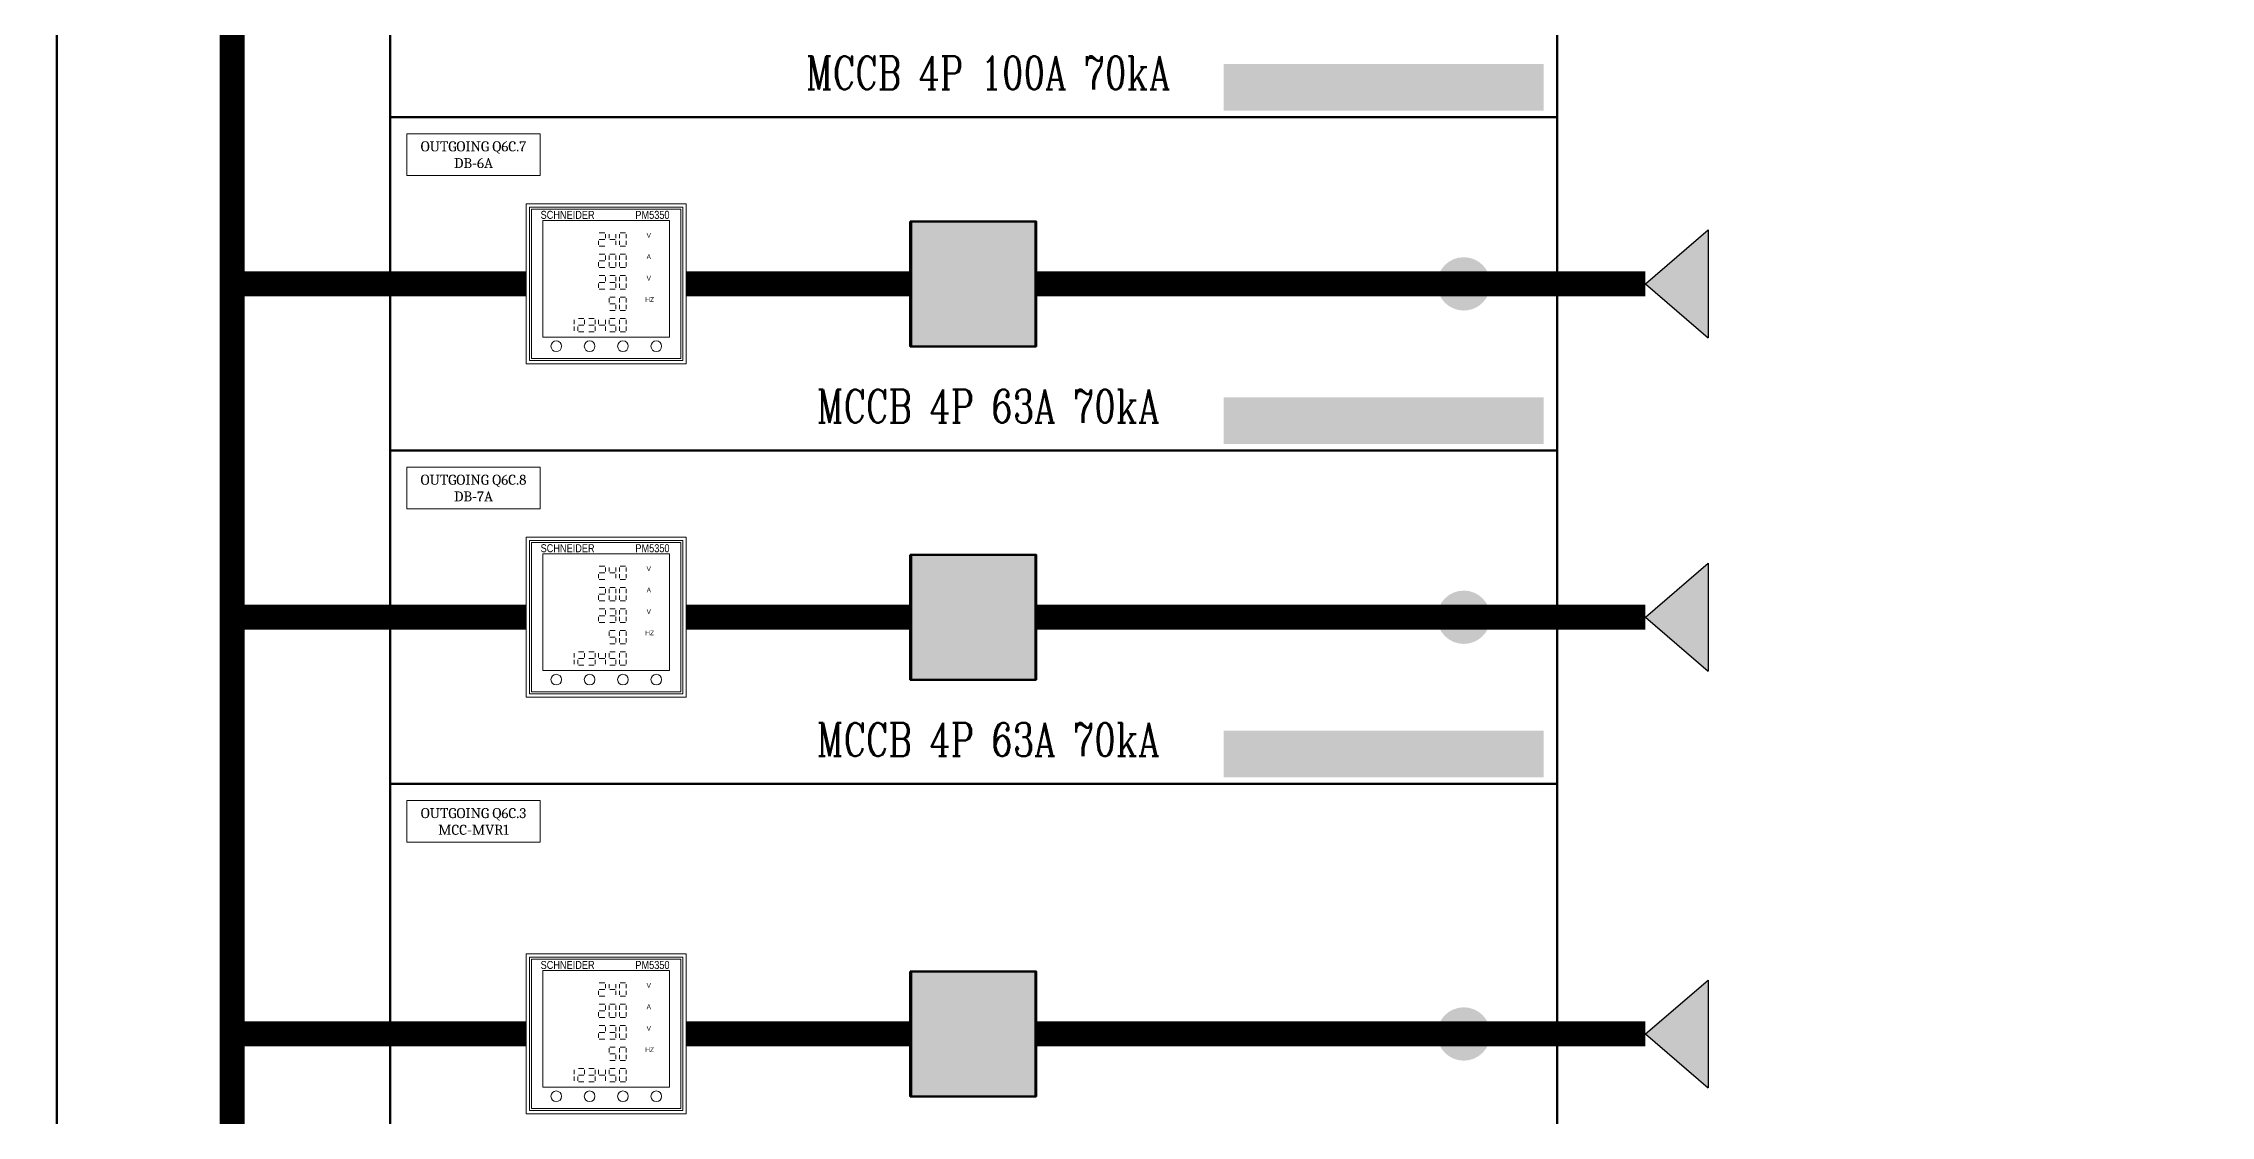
# Model space of a CAD drawing. Header units: millimetres. Extents: x -116965 to 323937, y 291661 to 566926.
# Drawn here: x -45440 to -44140, y 317840 to 318483 of the extents above; entities that cross this region are included whole.
import ezdxf
from ezdxf.enums import TextEntityAlignment as Align

# ---------------------------------------------------------------- set-up
doc = ezdxf.new("R2010")
doc.units = ezdxf.units.MM
doc.layers.get('0').update_dxf_attribs({"lineweight": 18})
doc.layers.add('BASE', color=7, linetype='Continuous', lineweight=15)
doc.layers.add('hw_Text', color=7, linetype='Continuous', lineweight=13)
doc.layers.add('C00-00-00', color=7, linetype='Continuous')
doc.layers.add('C32-AD-3C', color=7, linetype='Continuous', true_color=0x32ad3c)
doc.layers.add('C49-50-57', color=7, linetype='Continuous', true_color=0x495057)
doc.styles.add('hw_Block', font='complex.shx', dxfattribs={"width": 0.75})
doc.styles.add('hw_Block.', font='Cambria.ttf')
doc.styles.add('VnArial', font='')
doc.styles.get('VnArial').set_extended_font_data('.VnArial NarrowH')

# ---------------------------------------------------------------- blocks, each defined once
blk = doc.blocks.new('1232')
at = {"color": 7, "linetype": 'Continuous', "lineweight": 13}
for p, q in [((43.8, 78.7), (47.1, 78.7)), ((56.3, 78.7), (59.5, 78.7)), ((43.4, 71.4), (43.4, 73.9)), ((43.8, 74.6), (47.1, 74.6)), ((43.8, 70.6), (47.1, 70.6)), ((43.8, 65.8), (47.1, 65.8)), ((47.5, 77.9), (47.5, 75.4)), ((47.5, 65.1), (47.5, 62.5)), ((49.7, 77.9), (49.7, 75.4)), ((49.7, 65.1), (49.7, 62.5)), ((50.1, 74.6), (53.3, 74.6)), ((50.1, 65.8), (53.3, 65.8)), ((53.7, 77.9), (53.7, 75.4)), ((53.7, 71.4), (53.7, 73.9)), ((53.7, 65.1), (53.7, 62.5)), ((55.9, 77.9), (55.9, 75.4)), ((55.9, 71.4), (55.9, 73.9)), ((55.9, 65.1), (55.9, 62.5)), ((56.3, 70.6), (59.5, 70.6)), ((56.3, 65.8), (59.5, 65.8)), ((59.9, 77.9), (59.9, 75.4)), ((59.9, 71.4), (59.9, 73.9)), ((59.9, 65.1), (59.9, 62.5)), ((43.4, 58.5), (43.4, 61.1)), ((43.8, 61.8), (47.1, 61.8)), ((43.8, 57.8), (47.1, 57.8)), ((43.8, 53), (47.1, 53)), ((47.5, 52.2), (47.5, 49.7)), ((49.7, 58.5), (49.7, 61.1)), ((50.1, 57.8), (53.3, 57.8)), ((50.1, 53), (53.3, 53)), ((53.7, 58.5), (53.7, 61.1)), ((53.7, 52.2), (53.7, 49.7)), ((55.9, 58.5), (55.9, 61.1)), ((55.9, 52.2), (55.9, 49.7)), ((56.3, 57.8), (59.5, 57.8)), ((56.3, 53), (59.5, 53)), ((59.9, 58.5), (59.9, 61.1)), ((59.9, 52.2), (59.9, 49.7)), ((43.4, 45.6), (43.4, 48.2)), ((43.8, 48.9), (47.1, 48.9)), ((43.8, 44.9), (47.1, 44.9)), ((49.7, 39.4), (49.7, 36.8)), ((50.1, 48.9), (53.3, 48.9)), ((50.1, 44.9), (53.3, 44.9)), ((50.1, 40.1), (53.3, 40.1)), ((53.7, 45.6), (53.7, 48.2)), ((55.9, 45.6), (55.9, 48.2)), ((55.9, 39.4), (55.9, 36.8)), ((56.3, 44.9), (59.5, 44.9)), ((56.3, 40.1), (59.5, 40.1)), ((59.9, 45.6), (59.9, 48.2)), ((59.9, 39.4), (59.9, 36.8)), ((28.8, 26.5), (28.8, 23.9)), ((31.4, 27.2), (34.6, 27.2)), ((35, 26.5), (35, 23.9)), ((37.6, 27.2), (40.8, 27.2)), ((41.3, 26.5), (41.3, 23.9)), ((43.4, 26.5), (43.4, 23.9)), ((47.5, 26.5), (47.5, 23.9)), ((49.7, 26.5), (49.7, 23.9)), ((50.1, 36.1), (53.3, 36.1)), ((50.1, 32.1), (53.3, 32.1)), ((50.1, 27.2), (53.3, 27.2)), ((53.7, 32.8), (53.7, 35.4)), ((55.9, 32.8), (55.9, 35.4)), ((55.9, 26.5), (55.9, 23.9)), ((56.3, 32.1), (59.5, 32.1)), ((56.3, 27.2), (59.5, 27.2)), ((59.9, 32.8), (59.9, 35.4)), ((59.9, 26.5), (59.9, 23.9)), ((28.8, 19.9), (28.8, 22.5)), ((31, 19.9), (31, 22.5)), ((31.4, 23.2), (34.6, 23.2)), ((31.4, 19.2), (34.6, 19.2)), ((37.6, 23.2), (40.8, 23.2)), ((37.6, 19.2), (40.8, 19.2)), ((41.3, 19.9), (41.3, 22.5)), ((43.8, 23.2), (47.1, 23.2)), ((47.5, 19.9), (47.5, 22.5)), ((50.1, 23.2), (53.3, 23.2)), ((50.1, 19.2), (53.3, 19.2)), ((53.7, 19.9), (53.7, 22.5)), ((55.9, 19.9), (55.9, 22.5)), ((56.3, 19.2), (59.5, 19.2)), ((59.9, 19.9), (59.9, 22.5))]:
    blk.add_line(p, q, dxfattribs=at)
at = {"layer": 'BASE', "lineweight": 13}
for points in [[(96, 0), (0, 0), (0, 96), (96, 96)], [(3.2, 3.2), (92.8, 3.2), (92.8, 92.8), (3.2, 92.8)], [(10, 16.1), (86, 16.1), (86, 86), (10, 86)]]:
    blk.add_lwpolyline(points, close=True, dxfattribs=at)
at = {"layer": 'BASE', "color": 3, "lineweight": 13}
blk.add_lwpolyline([(2, 2), (94, 2), (94, 94), (2, 94)], close=True, dxfattribs=at)
at = {"layer": 'BASE', "lineweight": 13}
for centre in [(18, 10.6), (38, 10.6), (58, 10.6), (78, 10.6)]:
    blk.add_circle(centre, 3.2, dxfattribs=at)
at = {"layer": 'hw_Text', "lineweight": 13, "style": 'VnArial'}
for s, height, p in [('Schneider', 4.8, (24.8, 89.4)), ('V', 2.88, (73.5, 77.1)), ('A', 2.88, (73.5, 64.3)), ('V', 2.88, (73.5, 51.4)), ('Hz', 2.88, (74, 38.6))]:
    blk.add_text(s, height=height, rotation=360, dxfattribs=at).set_placement(p, align=Align.MIDDLE_CENTER)
at = {"layer": 'hw_Text', "color": 1, "lineweight": 13, "style": 'VnArial'}
blk.add_text('PM5350', height=4.8, rotation=360, dxfattribs=at).set_placement((75.7, 89.4), align=Align.MIDDLE_CENTER)
blk = doc.blocks.new('Load Outgoingx')
at = {"color": 0, "lineweight": 5, "ltscale": 0.7}
blk.add_lwpolyline([(10, -10), (10, -35), (90, -35), (90, -10)], close=True, dxfattribs=at)
at = {"color": 0, "lineweight": 5, "style": 'hw_Block.'}
for tag, p in [('LINE2', (50, -27.5)), ('LINE1', (50, -17.5))]:
    blk.add_attdef(tag, text='', height=6, dxfattribs=at).set_placement(p, align=Align.MIDDLE_CENTER)

msp = doc.modelspace()

# ---------------------------------------------------------------- hatches: boundary and pattern name
at = {"lineweight": -3, "ltscale": 5}
h = msp.add_hatch(color=1, dxfattribs=at)
h.dxf.hatch_style = 1
h.paths.add_polyline_path([(-44441.855925, 318306.124493), (-44441.855925, 318370.873176), (-44479.422325, 318338.498835)])
h = msp.add_hatch(color=1, dxfattribs=at)
h.dxf.hatch_style = 1
h.paths.add_polyline_path([(-44441.855925, 318106.152408), (-44441.855925, 318170.901092), (-44479.422325, 318138.52675)])
h = msp.add_hatch(color=1, dxfattribs=at)
h.dxf.hatch_style = 1
h.paths.add_polyline_path([(-44441.855925, 317856.187303), (-44441.855925, 317920.935987), (-44479.422325, 317888.561645)])
at = {"layer": 'C00-00-00'}
h = msp.add_hatch(color=256, dxfattribs=at)
h.dxf.hatch_style = 2
h.paths.add_polyline_path([(-44732.358117, 318470.480408), (-44540.384917, 318470.480408), (-44540.384917, 318442.484317), (-44732.358117, 318442.484317)])
h = msp.add_hatch(color=256, dxfattribs=at)
edge = h.paths.add_edge_path()
edge.add_arc((-44882.820083, 318338.498835), 27.496163, 0, 360)
h = msp.add_hatch(color=256, dxfattribs=at)
edge = h.paths.add_edge_path()
edge.add_arc((-44882.820083, 318338.498835), 27.496163, 0, 360)
h = msp.add_hatch(color=256, dxfattribs=at)
edge = h.paths.add_edge_path()
edge.add_arc((-44882.820079, 318338.498833), 27.496163, 0, 360)
h = msp.add_hatch(color=256, dxfattribs=at)
edge = h.paths.add_edge_path()
edge.add_arc((-44588.378217, 318338.498833), 15.997765, 0, 360)
h = msp.add_hatch(color=256, dxfattribs=at)
h.dxf.hatch_style = 2
h.paths.add_polyline_path([(-44915.315545, 318345.997788), (-44850.324621, 318345.997788), (-44850.324621, 318330.999881), (-44915.315545, 318330.999881)])
h = msp.add_hatch(color=256, dxfattribs=at)
h.dxf.hatch_style = 2
h.paths.add_polyline_path([(-44732.358117, 318270.508327), (-44540.384917, 318270.508327), (-44540.384917, 318242.512233), (-44732.358117, 318242.512233)])
h = msp.add_hatch(color=256, dxfattribs=at)
edge = h.paths.add_edge_path()
edge.add_arc((-44882.820083, 318138.52675), 27.496163, 0, 360)
h = msp.add_hatch(color=256, dxfattribs=at)
edge = h.paths.add_edge_path()
edge.add_arc((-44882.820083, 318138.52675), 27.496163, 0, 360)
h = msp.add_hatch(color=256, dxfattribs=at)
edge = h.paths.add_edge_path()
edge.add_arc((-44882.820079, 318138.526752), 27.496163, 0, 360)
h = msp.add_hatch(color=256, dxfattribs=at)
h.dxf.hatch_style = 2
h.paths.add_polyline_path([(-44915.315545, 318146.025703), (-44850.324621, 318146.025703), (-44850.324621, 318131.027797), (-44915.315545, 318131.027797)])
h = msp.add_hatch(color=256, dxfattribs=at)
edge = h.paths.add_edge_path()
edge.add_arc((-44588.378217, 318138.526752), 15.997765, 0, 360)
h = msp.add_hatch(color=256, dxfattribs=at)
h.dxf.hatch_style = 2
h.paths.add_polyline_path([(-44732.358117, 318070.536242), (-44540.384917, 318070.536242), (-44540.384917, 318042.540152), (-44732.358117, 318042.540152)])
h = msp.add_hatch(color=256, dxfattribs=at)
edge = h.paths.add_edge_path()
edge.add_arc((-44882.820083, 317888.561645), 27.496163, 0, 360)
h = msp.add_hatch(color=256, dxfattribs=at)
edge = h.paths.add_edge_path()
edge.add_arc((-44882.820083, 317888.561645), 27.496163, 0, 360)
h = msp.add_hatch(color=256, dxfattribs=at)
edge = h.paths.add_edge_path()
edge.add_arc((-44882.820079, 317888.561645), 27.496163, 0, 360)
h = msp.add_hatch(color=256, dxfattribs=at)
edge = h.paths.add_edge_path()
edge.add_arc((-44588.378217, 317888.561645), 15.997765, 0, 360)
h = msp.add_hatch(color=256, dxfattribs=at)
h.dxf.hatch_style = 2
h.paths.add_polyline_path([(-44915.315545, 317896.060598), (-44850.324617, 317896.060598), (-44850.324617, 317881.062692), (-44915.315545, 317881.062692)])
h = msp.add_hatch(color=256, dxfattribs=at)
h.dxf.hatch_style = 2
h.paths.add_polyline_path([(-44915.315545, 317896.060598), (-44850.324621, 317896.060598), (-44850.324621, 317881.062692), (-44915.315545, 317881.062692)])
at = {"layer": 'C32-AD-3C'}
h = msp.add_hatch(color=256, dxfattribs=at)
h.dxf.hatch_style = 2
h.paths.add_polyline_path([(-44905.316942, 318326.000578), (-44890.319036, 318326.000578), (-44890.319036, 318301.004069), (-44905.316942, 318301.004069)])
h = msp.add_hatch(color=256, dxfattribs=at)
h.dxf.hatch_style = 2
h.paths.add_polyline_path([(-44905.316942, 318326.000578), (-44890.319036, 318326.000578), (-44890.319036, 318301.004069), (-44905.316942, 318301.004069)])
h = msp.add_hatch(color=256, dxfattribs=at)
h.dxf.hatch_style = 2
h.paths.add_polyline_path([(-44905.316939, 318326.00058), (-44890.319032, 318326.00058), (-44890.319032, 318301.004067), (-44905.316939, 318301.004067)])
h = msp.add_hatch(color=256, dxfattribs=at)
h.dxf.hatch_style = 2
h.paths.add_polyline_path([(-44905.316942, 318126.028494), (-44890.319036, 318126.028494), (-44890.319036, 318101.031984), (-44905.316942, 318101.031984)])
h = msp.add_hatch(color=256, dxfattribs=at)
h.dxf.hatch_style = 2
h.paths.add_polyline_path([(-44905.316942, 318126.028494), (-44890.319036, 318126.028494), (-44890.319036, 318101.031984), (-44905.316942, 318101.031984)])
h = msp.add_hatch(color=256, dxfattribs=at)
h.dxf.hatch_style = 2
h.paths.add_polyline_path([(-44905.316939, 318126.028495), (-44890.319032, 318126.028495), (-44890.319032, 318101.031986), (-44905.316939, 318101.031986)])
h = msp.add_hatch(color=256, dxfattribs=at)
h.dxf.hatch_style = 2
h.paths.add_polyline_path([(-44905.316942, 317876.063389), (-44890.319036, 317876.063389), (-44890.319036, 317851.06688), (-44905.316942, 317851.06688)])
h = msp.add_hatch(color=256, dxfattribs=at)
h.dxf.hatch_style = 2
h.paths.add_polyline_path([(-44905.316942, 317876.063389), (-44890.319036, 317876.063389), (-44890.319036, 317851.06688), (-44905.316942, 317851.06688)])
h = msp.add_hatch(color=256, dxfattribs=at)
h.dxf.hatch_style = 2
h.paths.add_polyline_path([(-44905.316939, 317876.063393), (-44890.319032, 317876.063393), (-44890.319032, 317851.06688), (-44905.316939, 317851.06688)])
at = {"layer": 'C49-50-57'}
h = msp.add_hatch(color=256, dxfattribs=at)
h.dxf.hatch_style = 2
h.paths.add_polyline_path([(-44920.314849, 318375.9936), (-44845.325317, 318375.9936), (-44845.325317, 318301.004069), (-44920.314849, 318301.004069)])
h = msp.add_hatch(color=256, dxfattribs=at)
h.dxf.hatch_style = 2
h.paths.add_polyline_path([(-44920.314849, 318375.9936), (-44845.325317, 318375.9936), (-44845.325317, 318301.004069), (-44920.314849, 318301.004069)])
h = msp.add_hatch(color=256, dxfattribs=at)
h.dxf.hatch_style = 2
h.paths.add_polyline_path([(-44920.314845, 318375.993598), (-44845.325314, 318375.993598), (-44845.325314, 318301.004067), (-44920.314845, 318301.004067)])
h = msp.add_hatch(color=256, dxfattribs=at)
h.dxf.hatch_style = 2
h.paths.add_polyline_path([(-44920.314849, 318176.021516), (-44845.325317, 318176.021516), (-44845.325317, 318101.031984), (-44920.314849, 318101.031984)])
h = msp.add_hatch(color=256, dxfattribs=at)
h.dxf.hatch_style = 2
h.paths.add_polyline_path([(-44920.314849, 318176.021516), (-44845.325317, 318176.021516), (-44845.325317, 318101.031984), (-44920.314849, 318101.031984)])
h = msp.add_hatch(color=256, dxfattribs=at)
h.dxf.hatch_style = 2
h.paths.add_polyline_path([(-44920.314845, 318176.021518), (-44845.325314, 318176.021518), (-44845.325314, 318101.031986), (-44920.314845, 318101.031986)])
h = msp.add_hatch(color=256, dxfattribs=at)
h.dxf.hatch_style = 2
h.paths.add_polyline_path([(-44920.314849, 317926.056411), (-44845.325317, 317926.056411), (-44845.325317, 317851.06688), (-44920.314849, 317851.06688)])
h = msp.add_hatch(color=256, dxfattribs=at)
h.dxf.hatch_style = 2
h.paths.add_polyline_path([(-44920.314849, 317926.056411), (-44845.325317, 317926.056411), (-44845.325317, 317851.06688), (-44920.314849, 317851.06688)])
h = msp.add_hatch(color=256, dxfattribs=at)
h.dxf.hatch_style = 2
h.paths.add_polyline_path([(-44920.314845, 317926.056411), (-44845.325314, 317926.056411), (-44845.325314, 317851.06688), (-44920.314845, 317851.06688)])

# ---------------------------------------------------------------- linework, layer by layer
at = {"lineweight": -3, "ltscale": 5}
for p, q in [((-44479.422325, 318338.498835), (-44441.855925, 318370.873176)), ((-44441.855925, 318370.873176), (-44441.855925, 318306.124493)), ((-44479.422325, 318338.498835), (-44441.855925, 318306.124493)), ((-44479.422325, 318138.52675), (-44441.855925, 318170.901092)), ((-44441.855925, 318170.901092), (-44441.855925, 318106.152408)), ((-44479.422325, 318138.52675), (-44441.855925, 318106.152408)), ((-44479.422325, 317888.561645), (-44441.855925, 317920.935987)), ((-44441.855925, 317920.935987), (-44441.855925, 317856.187303)), ((-44479.422325, 317888.561645), (-44441.855925, 317856.187303))]:
    msp.add_line(p, q, dxfattribs=at)
at = {"color": 1, "lineweight": -3, "ltscale": 5, "const_width": 15}
for points in [[(-45326.927649, 316738.722167), (-45326.927649, 318638.456958)], [(-45150.649773, 318338.498835), (-45326.927653, 318338.498835)], [(-44920.314849, 318338.498835), (-45054.649773, 318338.498835)], [(-44845.325314, 318338.498835), (-44479.422325, 318338.498835)], [(-45150.649773, 318138.52675), (-45326.927653, 318138.52675)], [(-44920.314849, 318138.52675), (-45054.649773, 318138.52675)], [(-44845.325314, 318138.52675), (-44479.422325, 318138.52675)], [(-45150.649773, 317888.561645), (-45326.927653, 317888.561645)], [(-44920.314849, 317888.561645), (-45054.649773, 317888.561645)], [(-44845.325314, 317888.561645), (-44479.422325, 317888.561645)]]:
    msp.add_lwpolyline(points, dxfattribs=at)
at = {"layer": 'C00-00-00', "lineweight": 211}
msp.add_lwpolyline([(-45232.288327, 318738.443002), (-44532.386032, 318738.443002), (-44532.386032, 316538.750083), (-45232.288327, 316538.750083)], close=True, dxfattribs=at)
at = {"layer": 'C00-00-00', "lineweight": 100}
for points in [[(-45832.204577, 318638.456958), (-45432.260407, 318638.456958), (-45432.260407, 316638.736127), (-45832.204577, 316638.736127)], [(-45432.260407, 318638.456958), (-45232.288327, 318638.456958), (-45232.288327, 316638.736127), (-45432.260407, 316638.736127)], [(-45232.288327, 318638.456958), (-44532.386032, 318638.456958), (-44532.386032, 318438.484877), (-45232.288327, 318438.484877)], [(-44532.386032, 318638.456958), (-44132.441867, 318638.456958), (-44132.441867, 316638.736127), (-44532.386032, 316638.736127)], [(-45232.288327, 318438.484877), (-44532.386032, 318438.484877), (-44532.386032, 318238.512792), (-45232.288327, 318238.512792)], [(-45232.288327, 318238.512792), (-44532.386032, 318238.512792), (-44532.386032, 318038.540708), (-45232.288327, 318038.540708)], [(-45232.288327, 318038.540708), (-44532.386032, 318038.540708), (-44532.386032, 317738.582583), (-45232.288327, 317738.582583)]]:
    msp.add_lwpolyline(points, close=True, dxfattribs=at)
at = {"layer": 'C00-00-00', "lineweight": 50}
for points in [[(-44920.314849, 318375.9936), (-44845.325317, 318375.9936), (-44845.325317, 318301.004069), (-44920.314849, 318301.004069)], [(-44920.314845, 318375.993598), (-44845.325314, 318375.993598), (-44845.325314, 318301.004067), (-44920.314845, 318301.004067)], [(-44919.831947, 318375.9936), (-44844.842416, 318375.9936), (-44844.842416, 318301.004069), (-44919.831947, 318301.004069)], [(-44920.314849, 318176.021516), (-44845.325317, 318176.021516), (-44845.325317, 318101.031984), (-44920.314849, 318101.031984)], [(-44920.314845, 318176.021518), (-44845.325314, 318176.021518), (-44845.325314, 318101.031986), (-44920.314845, 318101.031986)], [(-44919.831947, 318176.021516), (-44844.842416, 318176.021516), (-44844.842416, 318101.031984), (-44919.831947, 318101.031984)], [(-44920.314849, 317926.056411), (-44845.325317, 317926.056411), (-44845.325317, 317851.06688), (-44920.314849, 317851.06688)], [(-44920.314845, 317926.056411), (-44845.325314, 317926.056411), (-44845.325314, 317851.06688), (-44920.314845, 317851.06688)], [(-44919.831947, 317926.056411), (-44844.842416, 317926.056411), (-44844.842416, 317851.06688), (-44919.831947, 317851.06688)]]:
    msp.add_lwpolyline(points, close=True, dxfattribs=at)

# ---------------------------------------------------------------- block references
at = {"lineweight": -3}
for p, values in [((-45232.288325, 318438.484877), {'LINE2': 'DB-6A', 'LINE1': 'OUTGOING Q6C.7'}), ((-45232.288325, 318238.512792), {'LINE2': 'DB-7A', 'LINE1': 'OUTGOING Q6C.8'}), ((-45232.288325, 318038.540708), {'LINE2': 'MCC-MVR1', 'LINE1': 'OUTGOING Q6C.3'})]:
    msp.add_blockref('Load Outgoingx', p, dxfattribs=at).add_auto_attribs(values)
for p in [(-45150.649773, 318290.498835), (-45150.649773, 318090.52675), (-45150.649773, 317840.561645)]:
    msp.add_blockref('1232', p)

# ---------------------------------------------------------------- texts
at = {"color": 2, "char_height": 20, "attachment_point": 5, "style": 'hw_Block'}
for s, insert in [('MCCB 4P 100A 70kA', (-44873.616689, 318465.094062)), ('MCCB 4P 63A 70kA', (-44873.616689, 318265.121978)), ('MCCB 4P 63A 70kA', (-44873.616689, 318065.149893))]:
    msp.add_mtext_dynamic_manual_height_columns(s, width=280.32785492, gutter_width=12.5, heights=[0], dxfattribs=dict(at, insert=insert))

doc.saveas('drawing.dxf')
